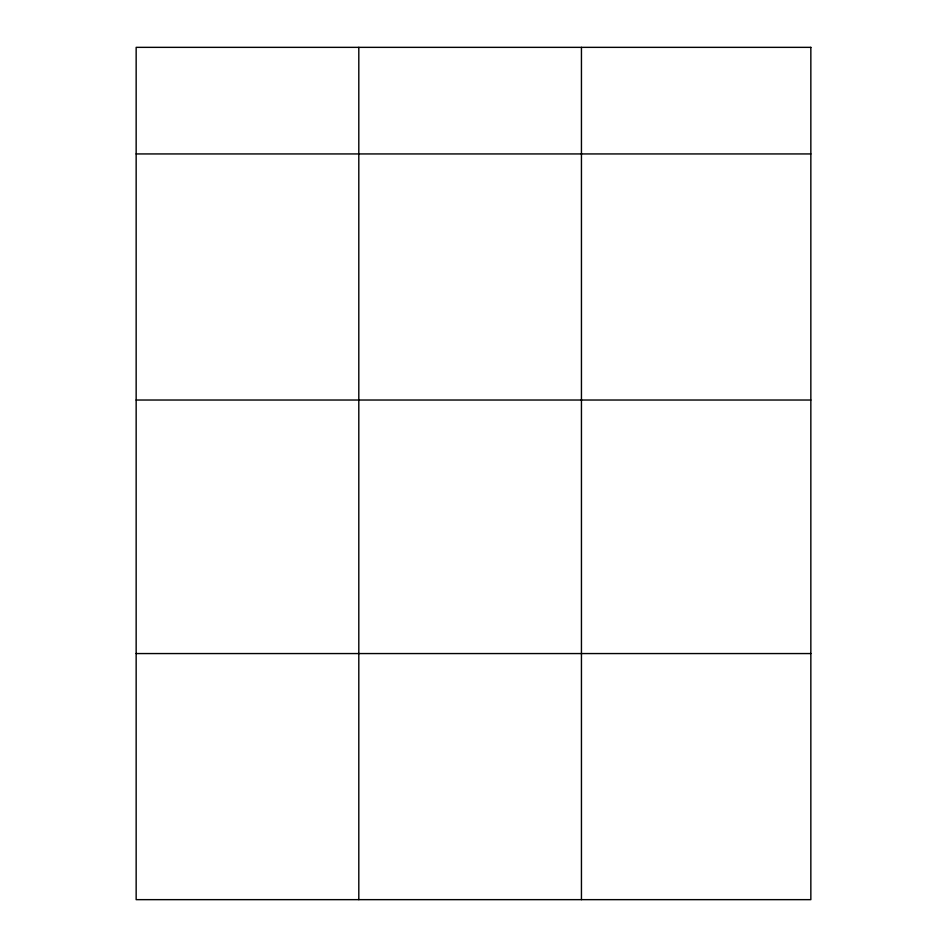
<?xml version="1.0" encoding="UTF-8"?>
<svg xmlns="http://www.w3.org/2000/svg" width="947" height="947" viewBox="0 0 947 947"><rect width="100%" height="100%" fill="white"/><g stroke="black" fill="none" stroke-linecap="round" stroke-linejoin="round"><path stroke-width="1.42" d="M136.155 153.935L810.845 153.935M136.155 400.025L810.845 400.025M136.155 653.56L810.845 653.56M581.446 47.35L581.446 899.65M358.806 47.35L358.806 899.65M810.845 47.35L136.155 47.35L136.155 899.65L810.845 899.65L810.845 47.35"/></g></svg>
